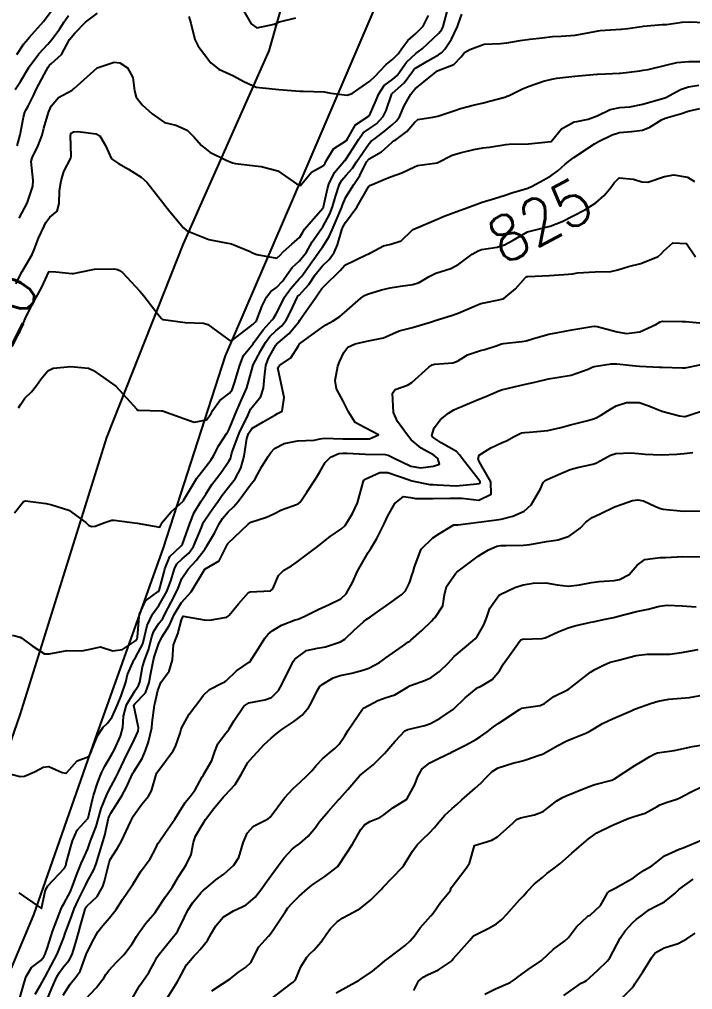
# Model space of a CAD drawing. Header units: metres. Extents: x 307586 to 320046, y 7427249 to 7434250.
# Drawn here: x 319340.5 to 319399.7, y 7428476.5 to 7428561.8 of the extents above; entities that cross this region are included whole.
import ezdxf
from ezdxf.enums import TextEntityAlignment as Align

# ---------------------------------------------------------------- set-up
doc = ezdxf.new("R2010")
doc.units = ezdxf.units.M
doc.header["$MEASUREMENT"] = 0
for name, color, linetype in [('Cotas', 45, 'Continuous'), ('Curvas de Nivel 1m', 11, 'Continuous'), ('Curvas de Nivel 5m', 15, 'Continuous'), ('Vias Primárias', 230, 'Continuous')]:
    doc.layers.add(name, color=color, linetype=linetype)
doc.styles.add('Style-STANDARD', font='STANDARD.shx')

msp = doc.modelspace()

# ---------------------------------------------------------------- linework, layer by layer
at = {"layer": 'Curvas de Nivel 1m', "flags": 128}
for points, elevation in [([(319340.113, 7428555.652), (319340.594, 7428556.353), (319341.312, 7428557.58), (319341.35, 7428557.639), (319342.192, 7428558.765), (319342.979, 7428559.615), (319343.347, 7428560.037), (319344.013, 7428560.947), (319344.441, 7428561.599), (319344.811, 7428562.153)], 817), ([(319340.251, 7428558.729), (319340.877, 7428559.645), (319341.085, 7428559.903), (319341.349, 7428560.214), (319342.603, 7428561.621), (319343.373, 7428562.659)], 816), ([(319340.281, 7428550.692), (319340.572, 7428551.64), (319340.845, 7428553.222), (319340.961, 7428553.635), (319341.067, 7428553.832), (319341.271, 7428554.177), (319341.759, 7428555.16), (319341.975, 7428555.63), (319342.662, 7428556.975), (319343.021, 7428557.614), (319343.144, 7428557.784), (319343.318, 7428557.937), (319344.202, 7428558.729), (319344.67, 7428559.597), (319344.906, 7428560.035), (319345.353, 7428560.59), (319346.313, 7428561.576), (319347.371, 7428562.349)], 818), ([(319340.464, 7428544.33), (319341.173, 7428545.63), (319341.674, 7428547.139), (319341.709, 7428547.625), (319341.539, 7428549.306), (319341.599, 7428549.626), (319342.153, 7428550.702), (319342.483, 7428551.618), (319342.632, 7428552.234), (319343.049, 7428553.612), (319343.105, 7428553.773), (319343.271, 7428554.173), (319343.934, 7428554.952), (319345.121, 7428555.592), (319345.227, 7428555.657), (319345.294, 7428555.722), (319347.313, 7428557.56), (319348.816, 7428558.049), (319349.319, 7428557.976), (319349.982, 7428557.533), (319350.463, 7428556.687), (319350.608, 7428555.52), (319350.747, 7428554.98), (319351.281, 7428554.307), (319352.16, 7428553.501), (319353.261, 7428552.727), (319354.246, 7428552.492), (319355.252, 7428552.063), (319355.867, 7428551.461), (319356.493, 7428550.708), (319357.23, 7428550.143), (319358.664, 7428549.426), (319359.22, 7428549.198), (319359.498, 7428549.137), (319361.216, 7428548.921), (319361.744, 7428548.856), (319363.21, 7428548.478), (319364.865, 7428547.353), (319365.191, 7428547.2), (319365.333, 7428547.348), (319366.177, 7428548.367), (319367.218, 7428548.966), (319367.364, 7428549.176), (319367.431, 7428549.318), (319368.108, 7428550.437), (319369.242, 7428551.167), (319369.344, 7428551.298), (319370.03, 7428552.52), (319371.165, 7428553.272), (319371.274, 7428553.364), (319371.858, 7428554.694), (319372.091, 7428555.262), (319372.566, 7428555.991), (319373.306, 7428556.556), (319373.689, 7428556.866), (319373.958, 7428557.244), (319374.516, 7428558.047), (319375.337, 7428558.815), (319375.583, 7428558.983), (319375.903, 7428559.222), (319377.357, 7428560.584), (319377.632, 7428560.926), (319377.754, 7428561.196), (319378.087, 7428562.488)], 819), ([(319355.372, 7428562.055), (319355.56, 7428561.467), (319355.928, 7428560.041), (319356.204, 7428559.457), (319357.321, 7428558.001), (319358.033, 7428557.433), (319359.307, 7428556.829), (319360.235, 7428556.339), (319361.298, 7428555.852), (319363.007, 7428555.662), (319363.296, 7428555.649), (319365.148, 7428555.498), (319365.294, 7428555.494), (319365.449, 7428555.502), (319367.294, 7428555.422), (319367.862, 7428555.314), (319369.291, 7428555.139), (319369.734, 7428555.293), (319371.304, 7428556.384), (319371.757, 7428556.817), (319372.17, 7428557.261), (319372.744, 7428557.833), (319373.329, 7428558.295), (319373.798, 7428558.784), (319374.119, 7428559.242), (319374.636, 7428559.952), (319375.356, 7428560.574), (319375.993, 7428561.221), (319376.444, 7428562.147)], 818), ([(319360.2, 7428562.593), (319360.879, 7428561.405), (319361.36, 7428561.079), (319362.899, 7428561.377), (319363.21, 7428561.527), (319363.366, 7428561.579), (319364.793, 7428561.934)], 817), ([(319340.485, 7428534.185), (319341.053, 7428535.63), (319341.741, 7428536.948), (319342.105, 7428537.62), (319342.452, 7428538.247), (319343.084, 7428539.61), (319343.103, 7428539.645), (319343.686, 7428539.604), (319345.101, 7428539.448), (319345.243, 7428539.446), (319345.801, 7428539.58), (319347.106, 7428539.848), (319348.783, 7428539.867), (319349.106, 7428539.808), (319349.293, 7428539.725), (319349.542, 7428539.533), (319351.079, 7428537.915), (319351.419, 7428537.507), (319352.695, 7428535.855), (319352.983, 7428535.491), (319353.052, 7428535.431), (319353.134, 7428535.407), (319355.05, 7428535.157), (319356.679, 7428535.076), (319357.048, 7428534.963), (319358.688, 7428533.772), (319359.034, 7428533.528), (319359.248, 7428533.63), (319361.049, 7428534.998), (319361.242, 7428535.197), (319361.359, 7428535.387), (319361.835, 7428536.612), (319362.208, 7428537.379), (319362.59, 7428537.865), (319363.086, 7428538.234), (319363.654, 7428538.804), (319364.024, 7428539.361), (319364.471, 7428539.995), (319365.115, 7428540.574), (319365.729, 7428541.341), (319366.227, 7428542.244), (319366.997, 7428543.322), (319367.155, 7428543.552), (319367.772, 7428544.708), (319368.01, 7428545.312), (319368.274, 7428546.217), (319368.636, 7428547.306), (319368.827, 7428547.676), (319369.205, 7428548.097), (319369.772, 7428548.734), (319370.129, 7428549.286), (319371.239, 7428550.896), (319371.422, 7428551.088), (319371.671, 7428551.266), (319372.562, 7428551.948), (319373.262, 7428552.528), (319373.643, 7428552.871), (319373.894, 7428553.244), (319374.32, 7428554.202), (319374.905, 7428555.234), (319375.075, 7428555.452), (319375.297, 7428555.688), (319377.121, 7428557.203), (319377.236, 7428557.279), (319377.315, 7428557.311), (319378.67, 7428557.839), (319379.333, 7428558.502), (319379.634, 7428558.881), (319380.088, 7428559.169), (319381.348, 7428559.63), (319382.785, 7428559.7), (319383.349, 7428559.733), (319384.514, 7428559.955), (319385.352, 7428560.064), (319386.459, 7428560.199), (319387.355, 7428560.3), (319388.106, 7428560.322), (319389.356, 7428560.409), (319391.07, 7428560.745), (319391.361, 7428560.81), (319391.558, 7428560.831), (319393.362, 7428560.933), (319393.431, 7428560.94), (319393.976, 7428561.004), (319395.175, 7428561.182), (319395.366, 7428561.213), (319396.991, 7428561.344), (319397.369, 7428561.372), (319398.757, 7428561.561), (319399.373, 7428561.598), (319400.761, 7428561.53)], 821), ([(319340.407, 7428527.638), (319340.621, 7428527.973), (319340.966, 7428528.487), (319341.543, 7428529.055), (319342.003, 7428529.62), (319342.401, 7428530.204), (319342.996, 7428530.887), (319343.462, 7428531.142), (319345, 7428531.285), (319346.554, 7428531.122), (319346.997, 7428530.939), (319348.983, 7428529.54), (319350.814, 7428527.512), (319350.886, 7428527.445), (319350.952, 7428527.425), (319351.033, 7428527.428), (319352.952, 7428527.382), (319353.069, 7428527.371), (319354.945, 7428526.708), (319355.855, 7428526.369), (319356.944, 7428526.583), (319357.313, 7428527.072), (319357.501, 7428527.435), (319358.12, 7428528.274), (319358.975, 7428528.92), (319359.182, 7428529.215), (319359.263, 7428529.416), (319359.404, 7428529.831), (319359.866, 7428531.407), (319360.181, 7428532.237), (319361.031, 7428533.276), (319361.078, 7428533.344), (319361.108, 7428533.389), (319361.917, 7428534.508), (319362.716, 7428535.373), (319362.865, 7428535.561), (319363.058, 7428535.907), (319363.549, 7428536.884), (319363.805, 7428537.363), (319364.327, 7428538.115), (319365.097, 7428538.977), (319365.269, 7428539.179), (319365.394, 7428539.346), (319366.093, 7428540.316), (319366.82, 7428541.325), (319366.939, 7428541.509), (319367.13, 7428541.783), (319367.736, 7428542.722), (319367.995, 7428543.312), (319368.34, 7428544.129), (319368.835, 7428545.303), (319368.924, 7428545.554), (319369.182, 7428546.178), (319369.893, 7428547.289), (319370.419, 7428548.067), (319371.011, 7428549.273), (319371.226, 7428549.529), (319372.326, 7428550.165), (319373.24, 7428550.976), (319373.377, 7428551.113), (319373.612, 7428551.246), (319374.557, 7428551.934), (319375.266, 7428552.78), (319375.504, 7428552.992), (319376.85, 7428553.206), (319377.274, 7428553.303), (319378.693, 7428553.772), (319379.281, 7428553.967), (319380.372, 7428554.252), (319381.286, 7428554.472), (319381.826, 7428554.607), (319383.292, 7428555.006), (319383.381, 7428555.041), (319383.557, 7428555.127), (319384.716, 7428555.698), (319385.301, 7428555.937), (319386.576, 7428556.361), (319387.308, 7428556.555), (319387.745, 7428556.639), (319389.311, 7428556.819), (319391.264, 7428556.982), (319391.313, 7428556.989), (319391.35, 7428556.992), (319392.015, 7428557.023), (319393.258, 7428557.077), (319393.324, 7428557.086), (319395.025, 7428557.294), (319395.326, 7428557.339), (319395.754, 7428557.411), (319397.331, 7428557.774), (319398.272, 7428558.012), (319399.335, 7428558.116), (319400.502, 7428558.09)], 822), ([(319340.067, 7428518.419), (319340.859, 7428519.401), (319341.03, 7428519.459), (319342.857, 7428519.224), (319343.339, 7428519.122), (319344.849, 7428518.638), (319346.323, 7428517.568), (319346.578, 7428517.312), (319346.829, 7428517.193), (319347.15, 7428517.236), (319348.01, 7428517.548), (319348.622, 7428517.756), (319348.836, 7428517.774), (319350.833, 7428517.51), (319352.83, 7428517.149), (319352.941, 7428517.38), (319352.987, 7428517.488), (319353.843, 7428518.485), (319354.862, 7428519.403), (319354.883, 7428519.449), (319354.896, 7428519.47), (319354.937, 7428519.543), (319356.084, 7428521.452), (319356.899, 7428522.518), (319357.307, 7428523.036), (319357.541, 7428523.434), (319358.016, 7428524.335), (319358.741, 7428525.422), (319358.821, 7428525.534), (319358.936, 7428525.756), (319359.607, 7428527.41), (319360.028, 7428528.343), (319360.483, 7428529.397), (319361.002, 7428531.322), (319361.013, 7428531.38), (319361.725, 7428532.68), (319362.117, 7428533.379), (319362.5, 7428533.914), (319363.043, 7428534.403), (319363.57, 7428534.842), (319363.955, 7428535.361), (319364.318, 7428536.099), (319364.903, 7428537.352), (319364.97, 7428537.456), (319365.076, 7428537.567), (319365.945, 7428538.482), (319366.505, 7428539.329), (319367.111, 7428540.098), (319367.729, 7428540.702), (319368.155, 7428541.31), (319368.456, 7428541.984), (319368.845, 7428543.303), (319368.925, 7428543.532), (319369.159, 7428543.944), (319370.156, 7428545.285), (319371.191, 7428547.08), (319371.269, 7428547.192), (319371.455, 7428547.267), (319372.675, 7428547.781), (319373.204, 7428547.997), (319374.125, 7428548.325), (319375.217, 7428548.849), (319375.492, 7428548.952), (319377.223, 7428549.2), (319378.545, 7428549.872), (319379.232, 7428550.068), (319380.442, 7428550.369), (319381.237, 7428550.516), (319381.812, 7428550.57), (319383.24, 7428550.795), (319383.546, 7428550.82), (319385.24, 7428550.86), (319387.243, 7428551.08), (319388.149, 7428552.181), (319389.269, 7428552.783), (319389.485, 7428552.841), (319390.481, 7428553.042), (319391.276, 7428553.324), (319392.423, 7428553.877), (319393.283, 7428554.044), (319394.161, 7428554.125), (319395.286, 7428554.346), (319397.23, 7428554.899), (319397.293, 7428554.923), (319397.32, 7428554.932), (319397.369, 7428554.959), (319398.601, 7428555.65), (319399.307, 7428555.883), (319400.224, 7428556.011)], 823), ([(319339.898, 7428507.642), (319340.558, 7428507.478), (319340.711, 7428507.397), (319341.6, 7428506.725), (319342.697, 7428506.02), (319343.104, 7428506.011), (319344.7, 7428506.301), (319345.988, 7428506.28), (319346.702, 7428506.418), (319347.625, 7428506.63), (319348.7, 7428506.259), (319349.561, 7428506.387), (319350.709, 7428507.151), (319350.856, 7428507.364), (319350.887, 7428507.508), (319351.017, 7428509.229), (319351.061, 7428509.507), (319351.58, 7428510.676), (319352.694, 7428511.491), (319352.74, 7428511.513), (319352.764, 7428511.579), (319353.177, 7428513.088), (319353.269, 7428513.485), (319353.711, 7428514.57), (319354.679, 7428515.471), (319354.752, 7428515.532), (319354.815, 7428515.657), (319355.467, 7428517.46), (319355.861, 7428518.441), (319356.47, 7428519.446), (319356.869, 7428520.053), (319357.417, 7428520.896), (319357.814, 7428521.431), (319358.278, 7428522.041), (319358.906, 7428522.967), (319359.069, 7428523.259), (319359.117, 7428523.417), (319359.178, 7428523.679), (319359.817, 7428525.407), (319360.594, 7428527.04), (319360.757, 7428527.393), (319360.819, 7428527.528), (319360.958, 7428527.713), (319361.721, 7428528.633), (319361.945, 7428529.38), (319362.029, 7428530.343), (319362.15, 7428531.379), (319362.377, 7428532.012), (319363.03, 7428533.165), (319363.116, 7428533.285), (319363.226, 7428533.368), (319364.221, 7428534.178), (319365.052, 7428535.212), (319365.146, 7428535.349), (319365.326, 7428535.616), (319366.523, 7428537.328), (319366.747, 7428537.656), (319367.085, 7428538.135), (319367.67, 7428538.739), (319368.291, 7428539.308), (319368.679, 7428539.733), (319369.112, 7428540.183), (319370.962, 7428541.113), (319371.122, 7428541.169), (319371.199, 7428541.192), (319371.356, 7428541.268), (319372.512, 7428541.877), (319373.135, 7428542.034), (319374.048, 7428542.332), (319374.985, 7428543.232), (319375.068, 7428543.316), (319375.154, 7428543.364), (319375.375, 7428543.446), (319377.163, 7428544.206), (319377.847, 7428544.512), (319379.171, 7428545.002), (319379.667, 7428545.173), (319381.179, 7428545.728), (319382.256, 7428546.065), (319383.185, 7428546.356), (319383.772, 7428546.54), (319385.191, 7428546.962), (319385.52, 7428547.105), (319386.582, 7428547.709), (319387.208, 7428548.054), (319387.814, 7428548.474), (319388.466, 7428549.068), (319388.881, 7428549.409), (319389.229, 7428549.655), (319391.062, 7428550.854), (319391.242, 7428550.969), (319391.281, 7428550.991), (319391.344, 7428551.029), (319392.616, 7428551.653), (319393.255, 7428551.848), (319394.315, 7428551.941), (319395.259, 7428552.057), (319395.927, 7428552.316), (319396.944, 7428552.965), (319397.274, 7428553.11), (319398.687, 7428553.538), (319399.281, 7428553.737), (319400.317, 7428553.958)], 824), ([(319340.443, 7428484.991), (319342.423, 7428483.61), (319342.795, 7428485.258), (319342.996, 7428485.602), (319344.469, 7428487.152), (319344.588, 7428487.463), (319344.616, 7428487.579), (319344.999, 7428489.072), (319345.145, 7428489.574), (319345.575, 7428490.506), (319346.523, 7428491.56), (319346.912, 7428493.183), (319347.01, 7428493.555), (319347.392, 7428494.72), (319347.719, 7428495.549), (319348.001, 7428496.124), (319348.589, 7428497.111), (319348.822, 7428497.537), (319349.383, 7428498.757), (319349.59, 7428499.525), (319349.637, 7428500.529), (319349.903, 7428501.521), (319350.656, 7428502.787), (319350.957, 7428503.21), (319351.067, 7428503.506), (319351.318, 7428504.869), (319351.507, 7428505.502), (319351.837, 7428506.363), (319352.142, 7428507.496), (319352.275, 7428507.939), (319352.73, 7428508.635), (319353.093, 7428509.129), (319353.268, 7428509.482), (319353.826, 7428510.552), (319354.31, 7428511.475), (319354.444, 7428511.796), (319354.775, 7428512.646), (319355.337, 7428513.462), (319356.032, 7428514.214), (319356.81, 7428515.246), (319356.893, 7428515.358), (319356.953, 7428515.439), (319357.632, 7428516.624), (319358.042, 7428517.428), (319358.343, 7428517.922), (319358.849, 7428518.505), (319359.324, 7428518.945), (319359.713, 7428519.407), (319360.879, 7428520.961), (319361.077, 7428521.192), (319361.205, 7428521.387), (319361.805, 7428522.475), (319362.365, 7428523.375), (319362.581, 7428523.709), (319362.92, 7428524.058), (319363.771, 7428524.515), (319364.927, 7428524.742), (319366.408, 7428524.808), (319366.929, 7428524.927), (319367.28, 7428524.966), (319368.929, 7428524.914), (319370.567, 7428524.913), (319370.929, 7428524.908), (319371.268, 7428524.928), (319372.052, 7428525.259), (319370.939, 7428525.852), (319370, 7428526.34), (319369.432, 7428527.293), (319368.967, 7428528.243), (319368.356, 7428529.306), (319368.257, 7428530.041), (319368.495, 7428531.305), (319368.629, 7428531.684), (319369.021, 7428532.523), (319369.355, 7428532.968), (319370.02, 7428533.285), (319371.035, 7428533.521), (319372.489, 7428533.805), (319373.041, 7428534.043), (319373.871, 7428534.415), (319375.048, 7428534.705), (319376.721, 7428535.205), (319377.054, 7428535.318), (319378.483, 7428535.761), (319379.061, 7428535.973), (319380.493, 7428536.584), (319381.07, 7428536.808), (319381.341, 7428536.877), (319382.643, 7428537.134), (319382.987, 7428537.218), (319383.075, 7428537.26), (319384.112, 7428538.096), (319384.997, 7428539.111), (319385.05, 7428539.164), (319385.104, 7428539.194), (319385.2, 7428539.204), (319387.105, 7428539.291), (319388.775, 7428539.395), (319389.107, 7428539.435), (319389.561, 7428539.507), (319391.109, 7428539.607), (319392.493, 7428539.632), (319393.111, 7428539.774), (319394.032, 7428540.083), (319395.116, 7428540.339), (319396.638, 7428540.967), (319396.908, 7428541.182), (319397.13, 7428541.447), (319397.923, 7428542.17), (319399.14, 7428542.099), (319399.933, 7428540.928)], 826), ([(319340.503, 7428475.628), (319340.903, 7428477.069), (319341.092, 7428477.623), (319341.554, 7428478.429), (319342.374, 7428479.046), (319342.638, 7428479.348), (319342.767, 7428479.604), (319342.961, 7428480.174), (319343.393, 7428481.595), (319344.019, 7428483.186), (319344.152, 7428483.584), (319344.236, 7428483.773), (319344.43, 7428484.067), (319344.962, 7428485.058), (319345.17, 7428485.573), (319345.504, 7428486.528), (319345.927, 7428487.565), (319346.093, 7428487.95), (319346.493, 7428488.872), (319346.685, 7428489.373), (319346.756, 7428489.557), (319347.236, 7428490.833), (319347.433, 7428491.551), (319347.675, 7428492.405), (319348.15, 7428493.544), (319348.273, 7428493.817), (319348.555, 7428494.363), (319348.976, 7428495.125), (319349.175, 7428495.531), (319349.705, 7428496.644), (319350.122, 7428497.517), (319350.274, 7428497.839), (319350.608, 7428498.509), (319350.932, 7428499.193), (319350.97, 7428499.507), (319350.638, 7428501.057), (319350.557, 7428501.426), (319350.576, 7428501.511), (319350.644, 7428501.603), (319351.573, 7428502.582), (319351.893, 7428503.498), (319352.002, 7428504.168), (319352.294, 7428505.494), (319352.38, 7428505.809), (319352.707, 7428506.87), (319353.012, 7428507.486), (319353.685, 7428508.52), (319354.107, 7428509.47), (319354.754, 7428510.531), (319355.588, 7428511.458), (319356.783, 7428513.44), (319358.038, 7428514.184), (319358.678, 7428515.421), (319358.711, 7428515.524), (319358.816, 7428515.697), (319360.587, 7428517.394), (319360.716, 7428517.511), (319360.836, 7428517.594), (319362.205, 7428518.014), (319362.847, 7428518.323), (319363.531, 7428518.685), (319364.86, 7428519.143), (319365.009, 7428519.2), (319365.188, 7428519.345), (319365.77, 7428520.234), (319366.481, 7428521.326), (319366.637, 7428521.574), (319366.893, 7428522.004), (319367.381, 7428522.84), (319367.837, 7428523.311), (319368.587, 7428523.633), (319368.917, 7428523.664), (319369.271, 7428523.65), (319370.916, 7428523.571), (319372.639, 7428523.53), (319372.915, 7428523.478), (319373.377, 7428523.245), (319374.902, 7428522.502), (319375.761, 7428522.357), (319376.903, 7428522.514), (319377.41, 7428522.69), (319377.265, 7428523.196), (319376.916, 7428523.494), (319375.807, 7428524.102), (319374.929, 7428524.822), (319374.597, 7428525.233), (319373.742, 7428526.445), (319373.369, 7428527.246), (319373.303, 7428528.922), (319373.527, 7428529.245), (319374.597, 7428529.624), (319374.989, 7428529.87), (319376.487, 7428531.208), (319376.785, 7428531.424), (319377.007, 7428531.473), (319378.6, 7428531.593), (319379.012, 7428531.757), (319379.886, 7428532.301), (319381.026, 7428532.683), (319381.402, 7428532.772), (319382.501, 7428533.135), (319382.886, 7428533.28), (319383.035, 7428533.313), (319384.669, 7428533.481), (319385.037, 7428533.55), (319385.672, 7428533.733), (319387.043, 7428534.113), (319387.835, 7428534.282), (319389.047, 7428534.501), (319390.81, 7428534.793), (319391.051, 7428534.827), (319391.269, 7428534.809), (319393.046, 7428534.334), (319393.867, 7428534.18), (319395.046, 7428534.325), (319396.453, 7428534.969), (319396.823, 7428535.197), (319397.058, 7428535.276), (319398.76, 7428535.24), (319399.057, 7428535.227), (319400.912, 7428535.055)], 827), ([(319341.888, 7428476.063), (319342.346, 7428476.872), (319342.742, 7428477.604), (319343.32, 7428478.644), (319343.814, 7428479.589), (319344.398, 7428481.07), (319344.527, 7428481.453), (319344.57, 7428481.578), (319345.071, 7428482.919), (319345.304, 7428483.571), (319345.648, 7428484.355), (319346.263, 7428485.562), (319346.324, 7428485.692), (319346.457, 7428485.948), (319347.021, 7428487.001), (319347.226, 7428487.552), (319347.518, 7428488.519), (319347.853, 7428489.547), (319348.001, 7428490.052), (319348.332, 7428491.542), (319348.377, 7428491.688), (319348.527, 7428491.988), (319349.488, 7428493.526), (319349.866, 7428494.208), (319350.472, 7428495.512), (319350.575, 7428495.691), (319351.275, 7428496.814), (319351.569, 7428497.5), (319351.842, 7428498.26), (319352.139, 7428499.495), (319352.177, 7428499.945), (319352.368, 7428501.493), (319352.423, 7428501.714), (319352.656, 7428502.797), (319352.915, 7428503.486), (319353.667, 7428504.486), (319353.945, 7428505.471), (319354.03, 7428506.794), (319354.306, 7428507.466), (319354.42, 7428507.762), (319354.736, 7428509.006), (319354.884, 7428509.316), (319356.736, 7428508.996), (319357.201, 7428508.971), (319358.74, 7428509.233), (319358.844, 7428509.316), (319358.928, 7428509.417), (319359.749, 7428510.401), (319360.618, 7428511.392), (319360.764, 7428511.466), (319362.576, 7428511.562), (319362.768, 7428511.722), (319363.256, 7428512.893), (319363.747, 7428513.36), (319364.41, 7428513.741), (319364.8, 7428514.011), (319366.549, 7428515.324), (319366.815, 7428515.536), (319367.811, 7428516.322), (319368.83, 7428517.025), (319369.115, 7428517.296), (319369.778, 7428518.357), (319370.216, 7428519.28), (319370.717, 7428521.108), (319370.758, 7428521.272), (319370.82, 7428521.335), (319370.884, 7428521.37), (319372.19, 7428521.961), (319372.893, 7428521.948), (319374.843, 7428521.27), (319374.883, 7428521.26), (319375.003, 7428521.228), (319376.58, 7428520.905), (319376.88, 7428520.887), (319377.21, 7428520.866), (319378.879, 7428520.783), (319380.701, 7428520.972), (319380.881, 7428520.99), (319380.988, 7428521.042), (319380.988, 7428521.149), (319380.885, 7428521.309), (319379.405, 7428523.173), (319379.223, 7428523.483), (319378.919, 7428523.795), (319377.566, 7428524.554), (319376.931, 7428525), (319376.814, 7428525.084), (319376.745, 7428525.203), (319376.94, 7428525.874), (319377.513, 7428526.628), (319378.21, 7428527.187), (319378.675, 7428527.465), (319378.959, 7428527.598), (319380.062, 7428528.068), (319380.972, 7428528.431), (319381.486, 7428528.634), (319382.652, 7428529.133), (319382.883, 7428529.232), (319382.984, 7428529.263), (319384.487, 7428529.616), (319384.989, 7428529.732), (319385.805, 7428529.912), (319386.994, 7428530.197), (319387.751, 7428530.316), (319388.997, 7428530.513), (319390.499, 7428531.038), (319390.83, 7428531.208), (319391.006, 7428531.268), (319392.506, 7428531.519), (319393.011, 7428531.524), (319394.663, 7428531.339), (319395.008, 7428531.304), (319396.756, 7428531.214), (319397.007, 7428531.213), (319398.79, 7428531.158), (319399.006, 7428531.17), (319400.466, 7428531.463)], 828), ([(319342.939, 7428475.601), (319343.337, 7428476.589), (319343.788, 7428477.588), (319343.987, 7428477.957), (319344.366, 7428478.468), (319344.873, 7428479.078), (319345.118, 7428479.573), (319345.418, 7428480.544), (319345.705, 7428481.567), (319345.861, 7428482.113), (319346.274, 7428483.561), (319346.315, 7428483.67), (319346.427, 7428483.814), (319347.336, 7428484.654), (319347.832, 7428485.546), (319347.981, 7428486.021), (319348.345, 7428487.541), (319348.369, 7428487.646), (319348.478, 7428487.912), (319349.12, 7428488.904), (319349.47, 7428489.525), (319350.295, 7428491.287), (319350.398, 7428491.512), (319350.525, 7428491.755), (319351.251, 7428492.788), (319351.835, 7428493.497), (319352.098, 7428493.946), (319352.556, 7428495.49), (319352.573, 7428495.542), (319353.995, 7428497.469), (319354.212, 7428497.852), (319354.616, 7428499.029), (319354.705, 7428499.376), (319354.739, 7428499.459), (319355.401, 7428500.687), (319355.983, 7428501.447), (319356.277, 7428501.813), (319356.652, 7428502.349), (319357.21, 7428502.882), (319358.297, 7428503.424), (319358.55, 7428503.536), (319358.666, 7428503.626), (319359.584, 7428504.501), (319360.691, 7428505.265), (319360.763, 7428505.318), (319360.82, 7428505.389), (319361.547, 7428506.539), (319362.065, 7428507.376), (319362.36, 7428507.732), (319362.723, 7428508.035), (319363.545, 7428508.543), (319364.738, 7428508.993), (319365.005, 7428509.071), (319365.594, 7428509.331), (319366.355, 7428509.716), (319366.749, 7428509.894), (319367.727, 7428510.336), (319368.758, 7428510.857), (319369.224, 7428511.293), (319369.768, 7428512.296), (319370.226, 7428513.279), (319370.803, 7428514.319), (319371.164, 7428514.912), (319371.379, 7428515.264), (319371.915, 7428516.166), (319372.469, 7428517.254), (319372.576, 7428517.514), (319372.845, 7428518.089), (319373.269, 7428518.833), (319373.51, 7428519.244), (319374.264, 7428519.841), (319374.868, 7428519.759), (319375.32, 7428519.676), (319376.868, 7428519.681), (319378.346, 7428519.707), (319378.868, 7428519.713), (319379.383, 7428519.687), (319380.867, 7428519.527), (319381.952, 7428520.059), (319381.936, 7428521.139), (319380.909, 7428522.913), (319380.813, 7428523.152), (319380.916, 7428523.483), (319381.935, 7428524.127), (319382.927, 7428524.585), (319383.302, 7428524.754), (319383.974, 7428525.12), (319384.618, 7428525.431), (319384.937, 7428525.485), (319385.333, 7428525.5), (319386.939, 7428525.65), (319388.102, 7428525.908), (319388.944, 7428526.155), (319390.451, 7428526.54), (319390.949, 7428526.676), (319391.201, 7428526.777), (319391.651, 7428527.023), (319392.452, 7428527.523), (319392.965, 7428527.822), (319393.864, 7428528.106), (319394.97, 7428528.104), (319395.819, 7428527.83), (319396.967, 7428527.339), (319398.525, 7428526.944), (319398.962, 7428526.888), (319399.013, 7428526.889), (319399.183, 7428526.937), (319400.969, 7428527.518)], 829), ([(319346.334, 7428475.674), (319347.253, 7428476.642), (319347.931, 7428477.544), (319348.097, 7428477.802), (319348.362, 7428478.169), (319349.025, 7428478.878), (319349.665, 7428479.521), (319350.393, 7428480.495), (319350.772, 7428481.133), (319351.01, 7428481.504), (319351.603, 7428482.306), (319352.421, 7428483.262), (319352.587, 7428483.488), (319353.309, 7428484.608), (319353.908, 7428485.468), (319354.462, 7428486.369), (319354.876, 7428487.048), (319355.165, 7428487.453), (319355.588, 7428488.348), (319355.798, 7428489.447), (319355.969, 7428489.985), (319356.518, 7428490.906), (319356.734, 7428491.225), (319356.861, 7428491.437), (319357.571, 7428492.391), (319358.43, 7428493.421), (319358.478, 7428493.486), (319358.545, 7428493.551), (319359.463, 7428494.502), (319359.98, 7428495.399), (319360.584, 7428496.453), (319361.016, 7428496.959), (319361.415, 7428497.382), (319361.985, 7428497.993), (319362.611, 7428498.593), (319363.027, 7428498.954), (319363.567, 7428499.356), (319364.63, 7428500.062), (319365.343, 7428500.626), (319365.926, 7428501.327), (319366.185, 7428501.789), (319366.664, 7428502.75), (319366.885, 7428503.103), (319367.11, 7428503.316), (319368.089, 7428503.895), (319368.681, 7428504.089), (319369.715, 7428504.317), (319370.686, 7428504.567), (319371.206, 7428504.747), (319372.156, 7428505.255), (319372.468, 7428505.479), (319372.697, 7428505.647), (319374.175, 7428506.695), (319374.711, 7428507.067), (319374.8, 7428507.131), (319374.9, 7428507.218), (319375.871, 7428508.064), (319376.739, 7428508.924), (319376.88, 7428509.06), (319377.04, 7428509.197), (319377.723, 7428510.221), (319377.861, 7428511.189), (319378.029, 7428511.933), (319378.79, 7428513.014), (319378.869, 7428513.101), (319378.953, 7428513.178), (319380.807, 7428514.584), (319381.152, 7428514.804), (319381.72, 7428515.141), (319382.466, 7428515.484), (319382.817, 7428515.545), (319383.241, 7428515.55), (319384.818, 7428515.568), (319385.356, 7428515.633), (319386.821, 7428515.888), (319387.857, 7428516.036), (319388.826, 7428516.342), (319389.792, 7428517.046), (319390.281, 7428517.599), (319390.847, 7428517.991), (319391.548, 7428518.327), (319392.862, 7428518.964), (319392.897, 7428518.975), (319392.982, 7428519.009), (319394.38, 7428519.483), (319394.869, 7428519.562), (319395.347, 7428519.462), (319396.402, 7428518.967), (319396.86, 7428518.779), (319397.094, 7428518.724), (319398.859, 7428518.57), (319400.537, 7428518.593)], 831), ([(319350.334, 7428475.583), (319351.051, 7428476.798), (319351.554, 7428477.498), (319351.884, 7428477.971), (319352.374, 7428478.887), (319352.568, 7428479.299), (319352.688, 7428479.485), (319353.917, 7428480.986), (319354.294, 7428481.462), (319354.405, 7428481.632), (319355.011, 7428482.86), (319355.303, 7428483.451), (319355.741, 7428484.14), (319356.446, 7428484.983), (319356.676, 7428485.212), (319356.937, 7428485.435), (319357.763, 7428486.124), (319358.465, 7428486.633), (319359.356, 7428487.407), (319359.776, 7428488.108), (319360.164, 7428489.395), (319360.511, 7428490.242), (319361.06, 7428490.842), (319362.131, 7428491.374), (319362.385, 7428491.511), (319362.526, 7428491.657), (319363.789, 7428493.351), (319364.561, 7428494.173), (319365.17, 7428494.731), (319365.817, 7428495.328), (319366.185, 7428495.715), (319366.582, 7428496.197), (319367.126, 7428496.776), (319367.747, 7428497.308), (319368.211, 7428497.692), (319368.605, 7428498.075), (319369.108, 7428498.8), (319369.395, 7428499.288), (319370.642, 7428501.146), (319370.702, 7428501.21), (319370.799, 7428501.268), (319372.004, 7428501.905), (319372.656, 7428502.127), (319373.485, 7428502.413), (319374.671, 7428503.111), (319374.738, 7428503.153), (319374.887, 7428503.218), (319376.192, 7428503.69), (319376.68, 7428503.922), (319377.423, 7428504.455), (319378.179, 7428505.185), (319378.415, 7428505.464), (319378.699, 7428505.765), (319380.366, 7428507.155), (319380.553, 7428507.315), (319380.719, 7428507.529), (319381.324, 7428508.554), (319381.568, 7428509.142), (319381.859, 7428510.032), (319382.636, 7428511.131), (319382.705, 7428511.189), (319382.764, 7428511.22), (319384.051, 7428511.833), (319384.778, 7428512.079), (319385.65, 7428512.221), (319386.781, 7428512.259), (319387.757, 7428512.091), (319388.776, 7428511.963), (319389.737, 7428512.087), (319390.782, 7428512.272), (319391.445, 7428512.361), (319392.784, 7428512.443), (319393.256, 7428512.533), (319394.083, 7428512.991), (319394.801, 7428513.804), (319395.466, 7428514.314), (319396.808, 7428514.468), (319397.288, 7428514.475), (319398.809, 7428514.575), (319400.436, 7428514.543)], 832), ([(319353.346, 7428475.475), (319354.35, 7428477.125), (319354.468, 7428477.343), (319354.526, 7428477.458), (319355.171, 7428478.652), (319355.863, 7428479.445), (319356.123, 7428479.705), (319356.389, 7428479.999), (319357.037, 7428480.793), (319357.391, 7428481.43), (319357.746, 7428482.09), (319358.417, 7428482.845), (319359.306, 7428483.407), (319360.082, 7428483.742), (319360.431, 7428483.934), (319361.203, 7428484.621), (319361.798, 7428485.377), (319362.069, 7428485.762), (319362.462, 7428486.268), (319363.249, 7428487.358), (319363.759, 7428488.076), (319364.496, 7428488.861), (319364.765, 7428489.071), (319365.135, 7428489.334), (319365.863, 7428489.973), (319366.517, 7428490.721), (319366.765, 7428491.073), (319366.94, 7428491.316), (319367.663, 7428492.182), (319368.551, 7428493.164), (319368.618, 7428493.233), (319368.674, 7428493.298), (319369.355, 7428494.082), (319370.395, 7428495.273), (319370.575, 7428495.436), (319371.599, 7428496.243), (319372.593, 7428497.25), (319373.519, 7428498.326), (319374.387, 7428499.224), (319374.624, 7428499.342), (319376.122, 7428499.711), (319376.63, 7428499.884), (319377.479, 7428500.347), (319378.643, 7428501.142), (319378.687, 7428501.179), (319379.675, 7428502.147), (319380.67, 7428502.96), (319380.785, 7428503.035), (319381.024, 7428503.146), (319382.057, 7428503.759), (319382.687, 7428504.525), (319383.053, 7428505.125), (319383.855, 7428506.264), (319384.448, 7428507.104), (319384.581, 7428507.235), (319384.716, 7428507.288), (319386.443, 7428507.357), (319386.718, 7428507.424), (319387.848, 7428507.947), (319388.732, 7428508.302), (319389.313, 7428508.473), (319390.739, 7428508.785), (319390.943, 7428508.825), (319391.852, 7428509.019), (319392.582, 7428509.174), (319392.745, 7428509.213), (319393.034, 7428509.294), (319394.75, 7428509.735), (319395.781, 7428509.941), (319396.755, 7428510.186), (319397.435, 7428510.275), (319398.756, 7428510.226), (319399.978, 7428510.144)], 833), ([(319357.396, 7428476.376), (319358.349, 7428476.983), (319359.019, 7428477.41), (319359.757, 7428478.004), (319360.369, 7428478.431), (319360.86, 7428478.901), (319361.086, 7428479.383), (319361.528, 7428480.243), (319362.401, 7428481.186), (319362.568, 7428481.368), (319362.897, 7428481.852), (319363.875, 7428483.348), (319364.101, 7428483.671), (319364.434, 7428484.053), (319365.1, 7428484.68), (319365.812, 7428485.326), (319366.159, 7428485.62), (319366.458, 7428485.827), (319367.34, 7428486.436), (319368.473, 7428487.3), (319369.267, 7428488.512), (319369.777, 7428489.281), (319370.516, 7428490.568), (319370.817, 7428490.97), (319371.309, 7428491.262), (319372.167, 7428491.615), (319372.532, 7428491.853), (319373.312, 7428492.468), (319374.553, 7428493.22), (319375.257, 7428494.522), (319375.518, 7428495.211), (319375.899, 7428495.887), (319376.585, 7428496.408), (319377.11, 7428496.672), (319378.134, 7428497.185), (319378.435, 7428497.342), (319378.597, 7428497.426), (319379.758, 7428498.011), (319380.613, 7428498.464), (319381.035, 7428498.727), (319381.602, 7428499.14), (319382.172, 7428499.59), (319382.631, 7428499.921), (319384.462, 7428501.103), (319384.562, 7428501.184), (319384.645, 7428501.231), (319386.267, 7428501.466), (319386.652, 7428501.652), (319387.477, 7428502.255), (319388.669, 7428502.831), (319388.811, 7428502.918), (319388.982, 7428503.055), (319390.687, 7428504.399), (319391.075, 7428504.64), (319391.852, 7428505.018), (319392.436, 7428505.272), (319392.696, 7428505.346), (319393.155, 7428505.461), (319394.702, 7428505.865), (319395.689, 7428505.984), (319396.703, 7428505.969), (319397.669, 7428505.984), (319398.705, 7428506.127), (319400.176, 7428506.379)], 834), ([(319368.342, 7428476.191), (319370.288, 7428477.271), (319370.327, 7428477.296), (319370.354, 7428477.315), (319371.535, 7428478.088), (319372.376, 7428478.811), (319372.613, 7428479.012), (319372.939, 7428479.242), (319374.394, 7428480.342), (319374.849, 7428480.765), (319375.212, 7428481.212), (319375.72, 7428481.9), (319376.426, 7428482.708), (319376.673, 7428482.954), (319376.869, 7428483.196), (319377.498, 7428484.133), (319378.382, 7428485.181), (319378.403, 7428485.231), (319378.455, 7428485.424), (319379.778, 7428487.16), (319380.048, 7428487.588), (319380.503, 7428489.15), (319382.017, 7428489.626), (319382.511, 7428489.903), (319383.872, 7428491.11), (319384.205, 7428491.427), (319384.53, 7428491.595), (319385.782, 7428491.84), (319386.539, 7428492.149), (319387.072, 7428492.547), (319387.742, 7428493.068), (319388.235, 7428493.385), (319388.558, 7428493.528), (319389.353, 7428493.841), (319390.566, 7428494.337), (319391.086, 7428494.506), (319392.572, 7428494.902), (319392.807, 7428495.006), (319394.585, 7428496.172), (319395.095, 7428496.468), (319395.922, 7428496.967), (319396.34, 7428497.219), (319396.598, 7428497.306), (319398.045, 7428497.502), (319398.603, 7428497.613), (319399.666, 7428497.865), (319400.609, 7428498.002)], 836), ([(319375.152, 7428476.404), (319375.576, 7428477.208), (319375.981, 7428477.581), (319376.361, 7428477.77), (319377.347, 7428478.211), (319378.379, 7428478.917), (319378.516, 7428479.042), (319378.635, 7428479.176), (319380.079, 7428480.834), (319380.356, 7428481.151), (319380.38, 7428481.173), (319380.404, 7428481.192), (319381.7, 7428481.851), (319382.42, 7428482.27), (319382.907, 7428482.642), (319383.356, 7428483.116), (319384.446, 7428484.376), (319384.807, 7428484.738), (319385.13, 7428485.093), (319385.775, 7428485.772), (319386.466, 7428486.347), (319386.869, 7428486.675), (319387.372, 7428487.071), (319387.998, 7428487.547), (319388.487, 7428487.971), (319389.059, 7428488.487), (319389.687, 7428489.042), (319390.51, 7428489.748), (319391.265, 7428490.273), (319392.522, 7428490.889), (319392.787, 7428491.006), (319393.994, 7428491.525), (319394.534, 7428491.691), (319395.511, 7428491.997), (319396.547, 7428492.582), (319396.789, 7428492.718), (319397.439, 7428492.951), (319398.274, 7428493.224), (319398.557, 7428493.35), (319399.48, 7428493.844), (319400.567, 7428494.365)], 837), ([(319381.418, 7428476.063), (319382.347, 7428476.535), (319383.643, 7428477.111), (319384.061, 7428477.401), (319384.361, 7428477.638), (319385.211, 7428478.251), (319386.382, 7428479.042), (319386.405, 7428479.057), (319386.428, 7428479.08), (319387.434, 7428480.029), (319388.4, 7428480.728), (319388.754, 7428481.055), (319389.457, 7428482.005), (319390.431, 7428482.906), (319390.509, 7428482.952), (319390.677, 7428483.028), (319391.59, 7428483.87), (319392.222, 7428485.012), (319392.333, 7428485.133), (319392.455, 7428485.207), (319392.863, 7428485.41), (319394.466, 7428486.309), (319394.852, 7428486.593), (319395.401, 7428486.971), (319396.089, 7428487.353), (319396.483, 7428487.665), (319397.212, 7428488.232), (319398.501, 7428488.832), (319398.586, 7428488.855), (319398.834, 7428488.935), (319400.51, 7428489.653)], 838), ([(319388.342, 7428475.945), (319389.864, 7428477.037), (319390.199, 7428477.189), (319390.357, 7428477.282), (319391.27, 7428478.12), (319392.19, 7428479.012), (319392.282, 7428479.113), (319392.386, 7428479.275), (319393.292, 7428480.997), (319393.748, 7428481.655), (319394.424, 7428482.38), (319394.746, 7428482.659), (319395.161, 7428482.973), (319395.893, 7428483.51), (319396.441, 7428483.817), (319397.19, 7428484.208), (319398.115, 7428484.943), (319398.278, 7428485.118), (319398.456, 7428485.281), (319399.726, 7428486.182)], 839)]:
    msp.add_lwpolyline(points, dxfattribs=dict(at, elevation=elevation))
at = {"layer": 'Curvas de Nivel 5m', "flags": 128}
for points, elevation in [([(319340.188, 7428538.542), (319340.736, 7428539.635), (319341.109, 7428540.282), (319341.601, 7428541.143), (319341.805, 7428541.623), (319342.177, 7428542.575), (319342.669, 7428543.615), (319342.825, 7428543.936), (319343.155, 7428544.399), (319343.819, 7428544.948), (319343.973, 7428545.602), (319344.03, 7428546.756), (319344.167, 7428547.6), (319344.387, 7428548.417), (319345.017, 7428549.592), (319345.05, 7428549.766), (319344.979, 7428551.593), (319345.045, 7428551.792), (319345.246, 7428551.929), (319345.615, 7428551.953), (319347.245, 7428551.736), (319347.572, 7428551.557), (319348.074, 7428550.712), (319348.586, 7428549.546), (319349.217, 7428549.123), (319350.091, 7428548.645), (319351.199, 7428547.936), (319351.702, 7428547.505), (319353.174, 7428545.585), (319353.248, 7428545.489), (319353.726, 7428544.925), (319354.931, 7428543.472), (319355.15, 7428543.279), (319355.521, 7428543.091), (319357.138, 7428542.44), (319358.348, 7428542.214), (319359.133, 7428542.065), (319360.775, 7428541.395), (319360.996, 7428541.266), (319361.121, 7428541.212), (319361.37, 7428541.138), (319363.117, 7428540.815), (319363.42, 7428541.067), (319363.684, 7428541.364), (319364.443, 7428542.047), (319365.143, 7428542.666), (319365.395, 7428543.1), (319365.548, 7428543.344), (319367.172, 7428545.198), (319367.216, 7428545.276), (319367.235, 7428545.319), (319367.59, 7428546.914), (319367.704, 7428547.315), (319368.187, 7428548.332), (319369.015, 7428549.302), (319369.122, 7428549.403), (319369.225, 7428549.533), (319370.323, 7428551.284), (319370.706, 7428551.823), (319371.257, 7428552.214), (319371.894, 7428552.633), (319372.468, 7428553.258), (319372.743, 7428553.791), (319373.237, 7428555.251), (319373.258, 7428555.285), (319373.294, 7428555.315), (319374.316, 7428556.227), (319375.042, 7428557.233), (319375.154, 7428557.393), (319375.317, 7428557.531), (319376.387, 7428558.154), (319377.335, 7428558.699), (319377.638, 7428558.897), (319377.901, 7428559.194), (319378.471, 7428560.07), (319379.007, 7428561.184), (319379.094, 7428561.456), (319379.379, 7428562.275)], 820), ([(319338.859, 7428495.656), (319340.567, 7428495.233), (319340.94, 7428495.254), (319341.827, 7428495.617), (319342.305, 7428495.883), (319342.577, 7428496.038), (319343.086, 7428496.11), (319344.261, 7428495.585), (319344.572, 7428495.503), (319344.619, 7428495.533), (319344.655, 7428495.579), (319345.57, 7428496.583), (319346.587, 7428496.987), (319346.795, 7428497.354), (319346.862, 7428497.557), (319347.358, 7428498.806), (319347.865, 7428499.548), (319348.249, 7428499.922), (319348.632, 7428500.454), (319349.122, 7428501.533), (319349.446, 7428502.323), (319349.835, 7428503.522), (319350.006, 7428504.186), (319350.581, 7428505.512), (319350.695, 7428505.694), (319351.332, 7428506.878), (319351.498, 7428507.502), (319351.718, 7428508.511), (319352.181, 7428509.496), (319352.413, 7428509.827), (319352.751, 7428510.258), (319353.464, 7428511.483), (319353.818, 7428512.434), (319354.126, 7428513.477), (319354.335, 7428513.929), (319354.796, 7428514.354), (319355.398, 7428514.867), (319355.788, 7428515.455), (319356.495, 7428517.11), (319356.616, 7428517.443), (319356.681, 7428517.596), (319356.839, 7428517.846), (319357.509, 7428518.777), (319357.956, 7428519.429), (319358.33, 7428519.964), (319358.875, 7428520.657), (319359.459, 7428521.411), (319359.969, 7428522.332), (319360.258, 7428523.4), (319360.484, 7428524.953), (319360.626, 7428525.395), (319360.937, 7428525.822), (319361.926, 7428526.398), (319362.949, 7428527.008), (319363.187, 7428527.131), (319363.585, 7428527.364), (319363.768, 7428528.565), (319363.577, 7428529.364), (319363.207, 7428531.162), (319363.368, 7428531.366), (319364.34, 7428532.03), (319365.029, 7428533.104), (319365.118, 7428533.262), (319365.218, 7428533.347), (319367.047, 7428534.679), (319367.429, 7428534.937), (319368.087, 7428535.31), (319368.675, 7428535.685), (319369.06, 7428536.018), (319370.501, 7428537.279), (319370.828, 7428537.522), (319371.079, 7428537.647), (319372.323, 7428538.019), (319373.087, 7428538.185), (319373.992, 7428538.338), (319375.092, 7428538.504), (319375.641, 7428538.676), (319376.504, 7428539.209), (319377.106, 7428539.48), (319378.408, 7428539.889), (319379.114, 7428540.272), (319380.306, 7428541.162), (319380.819, 7428541.463), (319381.129, 7428541.561), (319382.492, 7428541.777), (319383.136, 7428541.973), (319383.887, 7428542.378), (319385.153, 7428543.11), (319387.158, 7428543.621), (319388.192, 7428544.04), (319389.167, 7428544.516), (319390.208, 7428545.044), (319391.179, 7428545.681), (319391.894, 7428546.315), (319392.493, 7428547.017), (319392.788, 7428547.433), (319393.211, 7428547.861), (319394.466, 7428547.742), (319395.208, 7428547.525), (319395.728, 7428547.502), (319397.213, 7428547.982), (319398.029, 7428548.138), (319399.213, 7428547.921), (319399.84, 7428547.562)], 825), ([(319344.337, 7428475.989), (319344.955, 7428476.966), (319345.458, 7428477.569), (319345.82, 7428478.106), (319346.358, 7428479.56), (319346.362, 7428479.581), (319346.384, 7428479.645), (319347.042, 7428480.908), (319347.398, 7428481.55), (319347.825, 7428482.129), (319348.415, 7428482.777), (319348.996, 7428483.531), (319349.551, 7428484.409), (319350.317, 7428485.512), (319350.455, 7428485.72), (319351.125, 7428486.845), (319351.635, 7428487.498), (319351.993, 7428487.982), (319352.495, 7428488.93), (319352.67, 7428489.318), (319352.765, 7428489.486), (319353.328, 7428490.295), (319354.156, 7428491.466), (319354.529, 7428492.082), (319355.068, 7428492.924), (319355.51, 7428493.45), (319355.956, 7428494.041), (319356.569, 7428495.19), (319356.662, 7428495.348), (319356.715, 7428495.439), (319357.398, 7428496.619), (319357.684, 7428497.429), (319357.94, 7428498.089), (319358.617, 7428499.009), (319358.8, 7428499.238), (319358.919, 7428499.416), (319359.365, 7428500.144), (319360.22, 7428501.396), (319360.646, 7428501.689), (319362.065, 7428501.959), (319362.655, 7428502.169), (319363.256, 7428502.769), (319363.586, 7428503.356), (319364.439, 7428505.092), (319364.567, 7428505.342), (319364.695, 7428505.527), (319365.743, 7428506.29), (319366.705, 7428506.493), (319367.409, 7428506.61), (319368.71, 7428507.057), (319369.093, 7428507.294), (319369.919, 7428508.088), (319370.736, 7428508.826), (319370.99, 7428509.017), (319371.347, 7428509.264), (319372.163, 7428509.842), (319372.753, 7428510.259), (319374.124, 7428511.23), (319374.436, 7428511.557), (319374.778, 7428512.238), (319375.025, 7428512.982), (319375.105, 7428513.217), (319375.239, 7428513.658), (319375.825, 7428515.215), (319376.823, 7428516.201), (319377.431, 7428516.59), (319378.396, 7428517.184), (319378.677, 7428517.34), (319378.836, 7428517.359), (319379.022, 7428517.364), (319380.84, 7428517.59), (319382.229, 7428517.75), (319382.844, 7428517.842), (319383.863, 7428518.105), (319384.855, 7428518.561), (319385.488, 7428519.101), (319386.295, 7428520.507), (319386.55, 7428521.085), (319386.711, 7428521.257), (319386.887, 7428521.346), (319388.096, 7428521.867), (319388.9, 7428522.207), (319389.553, 7428522.401), (319390.908, 7428522.688), (319391.165, 7428522.772), (319391.612, 7428523.023), (319392.442, 7428523.491), (319392.919, 7428523.636), (319394.243, 7428523.674), (319394.919, 7428523.632), (319395.514, 7428523.577), (319396.918, 7428523.5), (319398.296, 7428523.57), (319398.92, 7428523.633), (319399.698, 7428523.706)], 830), ([(319362.703, 7428475.731), (319364.349, 7428476.995), (319364.554, 7428477.135), (319364.77, 7428477.336), (319365.233, 7428478.469), (319365.749, 7428479.326), (319366.065, 7428479.644), (319366.389, 7428479.951), (319367.029, 7428480.682), (319367.459, 7428481.309), (319367.853, 7428481.864), (319368.42, 7428482.449), (319368.927, 7428482.791), (319369.868, 7428483.278), (319370.436, 7428483.613), (319371.365, 7428484.339), (319372.279, 7428485.252), (319372.362, 7428485.342), (319372.455, 7428485.445), (319374.13, 7428487.225), (319374.279, 7428487.42), (319374.481, 7428487.747), (319375.046, 7428488.663), (319375.458, 7428489.21), (319375.976, 7428489.737), (319376.513, 7428490.24), (319376.981, 7428490.732), (319377.363, 7428491.192), (319377.897, 7428491.822), (319378.541, 7428492.419), (319378.956, 7428492.765), (319379.385, 7428493.168), (319380.563, 7428494.202), (319381.066, 7428494.647), (319381.516, 7428495.141), (319382.049, 7428495.664), (319382.582, 7428495.991), (319383.866, 7428496.391), (319384.588, 7428496.56), (319385.004, 7428496.681), (319386.187, 7428497.084), (319386.489, 7428497.187), (319386.595, 7428497.237), (319387.767, 7428497.907), (319388.612, 7428498.35), (319389.104, 7428498.564), (319390.275, 7428499.035), (319390.625, 7428499.218), (319391.755, 7428499.895), (319392.636, 7428500.289), (319394.259, 7428500.986), (319394.509, 7428501.118), (319394.646, 7428501.178), (319395.983, 7428501.636), (319396.656, 7428501.835), (319397.592, 7428502.017), (319398.66, 7428502.109), (319399.41, 7428502.181), (319400.666, 7428502.416)], 835), ([(319392.76, 7428475.004), (319394.349, 7428476.621), (319394.502, 7428476.828), (319394.591, 7428476.978), (319395.287, 7428478.053), (319395.879, 7428478.965), (319396.068, 7428479.281), (319396.39, 7428479.715), (319397.185, 7428480.162), (319398.399, 7428480.52), (319399.159, 7428480.929), (319399.902, 7428481.426)], 840)]:
    msp.add_lwpolyline(points, dxfattribs=dict(at, elevation=elevation))
at = {"layer": 'Vias Primárias', "elevation": 795.493}
msp.add_lwpolyline([(319410.579, 7428319.765), (319396.999, 7428319.202), (319382.526, 7428320.454, -0.148573), (319365.774, 7428327.171), (319355.289, 7428335.025), (319344.545, 7428344.856), (319332.453, 7428358.891), (319322.295, 7428371.104, -0.097992), (319311.005, 7428391.848), (319309.752, 7428406.092), (319310.436, 7428421.719), (319314.198, 7428438.488), (319320.239, 7428452.174), (319328.681, 7428470.193), (319335.069, 7428484.903), (319340.547, 7428500.649), (319348.188, 7428525.049), (319354.916, 7428542.057), (319362.444, 7428559.053), (319368.372, 7428579.909)], format="xyb", dxfattribs=at)
msp.add_lwpolyline([(319410.579, 7428319.765), (319396.999, 7428319.202), (319382.526, 7428320.454, -0.148573), (319365.774, 7428327.171), (319355.289, 7428335.025), (319344.545, 7428344.856), (319332.453, 7428358.891), (319322.295, 7428371.104, -0.097992), (319311.005, 7428391.848), (319309.752, 7428406.092), (319310.436, 7428421.719), (319314.198, 7428438.488), (319320.239, 7428452.174), (319328.681, 7428470.193), (319335.069, 7428484.903), (319340.547, 7428500.649), (319348.188, 7428525.049), (319354.916, 7428542.057), (319362.444, 7428559.053), (319368.372, 7428579.909)], format="xyb", dxfattribs=at)
at = {"layer": 'Vias Primárias', "elevation": 795.494}
msp.add_lwpolyline([(319355.223, 7428344.274), (319347.925, 7428351.374), (319340.336, 7428359.65), (319334.607, 7428366.551), (319327.559, 7428375.07), (319323.057, 7428381.437), (319319.874, 7428387.169), (319318.455, 7428390.833), (319316.495, 7428402.723), (319316.198, 7428411.738), (319317.568, 7428422.847), (319319.771, 7428433.584), (319323.244, 7428441.989), (319329.316, 7428456.285), (319336.072, 7428469.555), (319341.752, 7428483.065), (319347.138, 7428498.486), (319353.16, 7428515.328), (319358.597, 7428532.217), (319365.45, 7428548.081), (319371.865, 7428563.062)], dxfattribs=at)
msp.add_lwpolyline([(319355.223, 7428344.274), (319347.925, 7428351.374), (319340.336, 7428359.65), (319334.607, 7428366.551), (319327.559, 7428375.07), (319323.057, 7428381.437), (319319.874, 7428387.169), (319318.455, 7428390.833), (319316.495, 7428402.723), (319316.198, 7428411.738), (319317.568, 7428422.847), (319319.771, 7428433.584), (319323.244, 7428441.989), (319329.316, 7428456.285), (319336.072, 7428469.555), (319341.752, 7428483.065), (319347.138, 7428498.486), (319353.16, 7428515.328), (319358.597, 7428532.217), (319365.45, 7428548.081), (319371.865, 7428563.062)], dxfattribs=at)

# ---------------------------------------------------------------- texts
at = {"layer": 'Cotas', "style": 'Style-STANDARD'}
for s, rotation, p in [('825', 28.06218, (319386.258, 7428544.132, 825)), ('820', 64.06454, (319338.519, 7428534.957, 820))]:
    msp.add_text(s, height=4, rotation=rotation, dxfattribs=at).set_placement(p, align=Align.MIDDLE_CENTER)

doc.saveas('drawing.dxf')
